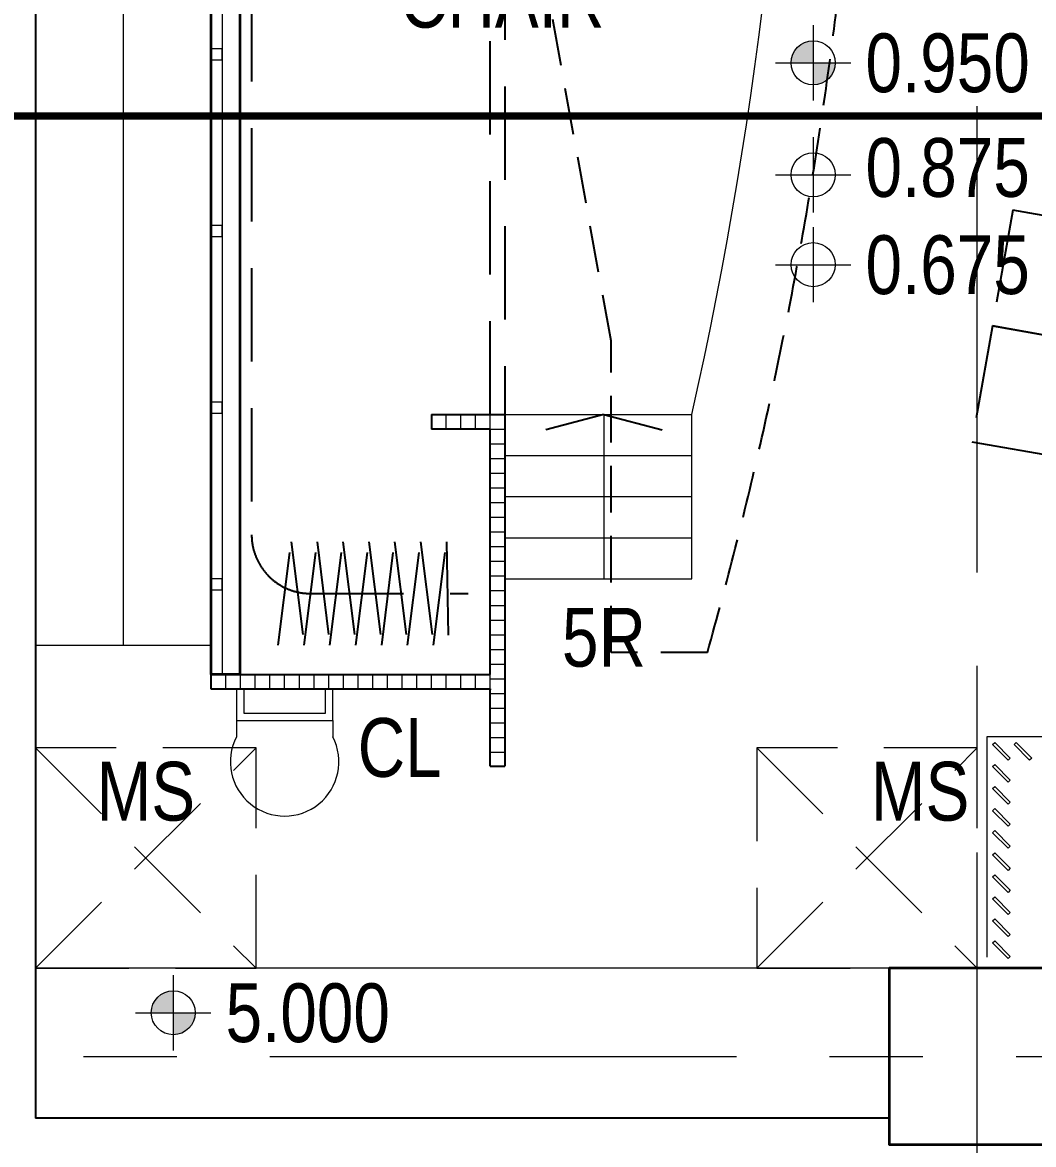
# Model space of a CAD drawing. Header units: millimetres. Extents: x 833576263 to 1668046980, y 817519639 to 1636103653.
# Drawn here: x 833998390 to 834005273, y 818059327 to 818066964 of the extents above; entities that cross this region are included whole.
import ezdxf
from ezdxf.enums import TextEntityAlignment as Align

# ---------------------------------------------------------------- set-up
doc = ezdxf.new("R2010")
doc.units = ezdxf.units.MM
doc.header["$LTSCALE"] = 100
doc.header["$MEASUREMENT"] = 0
for name, pattern in [('R_LINE_SEC$0$CENTER', [50.8, 31.75, -6.35, 6.35, -6.35]), ('R_P_Grid$0$CENTER', [50.8, 31.75, -6.35, 6.35, -6.35]), ('R_P_LG$0$HIDDEN', [9.525, 6.35, -3.175]), ('R_P_LG$0$HIDDEN2', [4.7625, 3.175, -1.5875])]:
    doc.linetypes.add(name, pattern=pattern)
doc.layers.get('Defpoints').update_dxf_attribs({"color": 170})
for name, color, linetype in [('R_LINE_SEC$0$M-REFE', 3, 'Continuous'), ('R_P_LG$0$10-HIDDEN', 7, 'R_P_LG$0$HIDDEN'), ('X-REF', 7, 'Continuous')]:
    doc.layers.add(name, color=color, linetype=linetype)
for name, color, linetype, lineweight in [('R_P_Grid$0$RDA0251', 1, 'R_P_Grid$0$CENTER', 18), ('R_P_LG$0$RDA0321', 7, 'Continuous', 18), ('R_P_LG$0$RDA0322', 1, 'Continuous', 18), ('R_P_LG$0$RDA04011', 4, 'Continuous', 25), ('R_P_LG$0$RDA04031', 3, 'Continuous', 25), ('R_P_LG$0$RDA0621', 7, 'Continuous', 13), ('R_P_LG$0$RDA0624', 7, 'Continuous', 13), ('R_P_LG$0$RDA2141', 6, 'Continuous', 13), ('R_P_LG$0$RDA2202', 3, 'Continuous', 25), ('R_P_LG$0$RDA2203', 11, 'Continuous', 25), ('R_P_LG$0$RDA2301', 7, 'Continuous', 18), ('R_P_LG$0$RDA2401', 1, 'Continuous', 18), ('R_P_LG$0$RDA2461', 7, 'Continuous', 18), ('R_P_LG$0$RDA2804S', 2, 'Continuous', 35), ('R_P_LG$0$RDA4401', 1, 'Continuous', 18), ('R_P_LG$0$RDA7202', 1, 'Continuous', 13), ('R_P_LG$0$RDA8301', 7, 'Continuous', 18)]:
    doc.layers.add(name, color=color, linetype=linetype, lineweight=lineweight)
doc.layers.add('R_P_LG$0$D-MOE-REF', color=7, linetype='R_P_LG$0$HIDDEN2', true_color=0x9f7fff, plot=False)
doc.styles.add('R_P_LG$0$Arial', font='arial.ttf', dxfattribs={"width": 0.8})
doc.styles.add('R_P_LG$0$romans', font='arial.ttf', dxfattribs={"width": 0.8})

# ---------------------------------------------------------------- blocks, each defined once
blk = doc.blocks.new('R_P_Grid')
at = {"layer": 'R_P_Grid$0$RDA0251'}
for p, q in [((834004890, 818027660), (834004890, 818124763.4)), ((833964515, 818059926.7), (834072885.2, 818059926.7))]:
    blk.add_line(p, q, dxfattribs=at)
blk = doc.blocks.new('R_P_LG$0$LMark-FFL-1')
h = blk.add_hatch(color=256)
h.paths.add_polyline_path([(0, 0.75, 0.414214), (-0.75, 0), (0, 0)])
h.paths.add_polyline_path([(0.75, 0), (0, 0), (0, -0.75, 0.414214)])
for p, q in [((0, 1.28), (0, -1.28)), ((-1.28, 0), (1.28, 0))]:
    blk.add_line(p, q)
blk.add_circle((0, 0), 0.75)
at = {"color": 7, "style": 'R_P_LG$0$romans', "width": 0.8}
blk.add_attdef('FFL', (1.03, 1.03), '', height=2, dxfattribs=at)
blk = doc.blocks.new('R_P_LG$0$LMark-SFL-1')
for p, q in [((0, 1.28), (0, -1.28)), ((-1.28, 0), (1.28, 0))]:
    blk.add_line(p, q)
blk.add_circle((0, 0), 0.75)
at = {"color": 7, "style": 'R_P_LG$0$romans', "width": 0.8}
blk.add_attdef('SFL', (1.03, 1.03), '', height=2, dxfattribs=at)
blk = doc.blocks.new('R_P_LG$0$P46A_LADDER_Aluminum_w_Cage - Fixed Ladder With Cage _ Walk-Thru-1722991-R_F _50_300 Mpd_')
at = {"layer": 'R_P_LG$0$RDA2461'}
for p, q in [((834036442.4, 818058226.7), (834036392.4, 818058226.7)), ((834036392.4, 818058226.7), (834036392.4, 818058014)), ((834036442.4, 818058226.7), (834036442.4, 818058064)), ((834036998.7, 818058064), (834036998.7, 818058226.7)), ((834037048.7, 818058226.7), (834036998.7, 818058226.7)), ((834037048.7, 818058014), (834037048.7, 818058226.7)), ((834036392.4, 818058014), (834037048.7, 818058014)), ((834036392.4, 818058014), (834036392.4, 818057901.7)), ((834036442.4, 818058064), (834036998.7, 818058064)), ((834037048.7, 818058014), (834037048.7, 818057901.7))]:
    blk.add_line(p, q, dxfattribs=at)
blk.add_arc((834036720.5, 818057732.1), 369.4, 152.67127, 27.32873, dxfattribs=at)
blk = doc.blocks.new('R_P_LG')
at = {"layer": 'R_P_LG$0$RDA0621'}
h = blk.add_hatch(dxfattribs=at)
h.set_pattern_fill('_USER', color=256, scale=100, double=1, pattern_type=0)
h.set_pattern_definition([(0, (834001575, 818064196.7), (0, 100), []), (90, (834001575, 818064196.7), (-100, 6e-15), [])])
h.paths.add_polyline_path([(834001675.0001, 818064296.7003), (834001175, 818064296.7003), (834001175, 818064196.7003), (834001575.0001, 818064196.7003), (834001575.0001, 818061901.7), (834001675.0001, 818061901.7)])
h = blk.add_hatch(dxfattribs=at)
h.set_pattern_fill('_USER', color=256, scale=100, double=1, pattern_type=0)
h.set_pattern_definition([(0, (834001575, 818062526.7), (0, 100), []), (90, (834001575, 818062526.7), (-100, 6e-15), [])])
h.paths.add_polyline_path([(834001580.0001, 818062426.7), (833999675, 818062426.7), (833999675, 818062526.7), (834001580.0001, 818062526.7)])
at = {"layer": 'R_P_LG$0$RDA0624', "lineweight": 18}
h = blk.add_hatch(dxfattribs=at)
h.set_pattern_fill('DOTS', color=4, scale=90, angle=45, style=0)
h.set_pattern_definition([(45, (0, 0), (-50.513940681, 151.541822043), [0, -142.875])])
edge = h.paths.add_edge_path()
edge.add_arc((834065390, 818020126.7), 13000, 75, 90)
edge.add_line((834065390, 818033126.7), (833989233.5977, 818033126.7))
edge.add_arc((833989233.5977, 818040126.7), 7000, 227.47847394, 269.99999999, ccw=False)
edge.add_line((833984502.5276, 818034967.5358), (833978583.9299, 818040395.0234))
edge.add_arc((833983315, 818045554.1877), 7000, 180, 227.47847394, ccw=False)
edge.add_line((833976315, 818045554.1877), (833976315, 818098726.7))
edge.add_arc((833983314.9761, 818098726.7099), 6999.9761, 115.841715, 180.00008101, ccw=False)
edge.add_line((833980263.7812, 818105026.7), (834002230.1033, 818105026.7))
edge.add_line((834002230.1033, 818105026.7), (834002230.4132, 818116699.7))
edge.add_line((834002230.4132, 818116699.7), (833958315, 818116699.7))
edge.add_line((833958315, 818116699.7), (833958315, 818110699.7))
edge.add_line((833958315, 818110699.7), (833963315, 818110699.7))
edge.add_arc((833963315, 818103699.7), 7000, 0, 90, ccw=False)
edge.add_line((833970315, 818103699.7), (833970315, 818045554.1877))
edge.add_arc((833983315, 818045554.1877), 13000, 180, 227.47847393)
edge.add_line((833974528.727, 818035972.8826), (833980447.3247, 818030545.395))
edge.add_arc((833989233.5977, 818040126.7), 13000, 227.47847393, 270)
edge.add_line((833989233.5977, 818027126.7), (834065245.1822, 818027126.7))
edge.add_arc((834065245.1822, 818019026.7), 8100, 75, 90, ccw=False)
edge.add_line((834067341.6165, 818026850.6992), (834090782.7579, 818020569.6643))
edge.add_arc((834094147.4055, 818033126.7), 13000, 255, 270)
edge.add_line((834094147.4055, 818020126.7), (834118759.2741, 818020126.7))
edge.add_arc((834118759.2741, 818033126.7), 13000, 270, 282.26165437)
edge.add_line((834121520.1679, 818020423.257), (834124956.9903, 818021170.1963))
edge.add_arc((834126677.2395, 818013254.9741), 8100, 20.44433993, 102.26165437, ccw=False)
edge.add_arc((834190761.1764, 818035930.696), 59878.7776, 183.670517332, 199.356395537, ccw=False)
edge.add_line((834131005.2286, 818032097.3284), (834127870.7181, 818029996.4247))
edge.add_line((834127870.7181, 818029996.4247), (834126362.9837, 818029715.8154))
edge.add_arc((834117071.8823, 818047426.7), 20000, 270, 297.68143099, ccw=False)
edge.add_line((834117071.8823, 818027426.7), (834089164.0869, 818027426.7))
edge.add_arc((834089164.0869, 818033426.7), 6000, 255.00000001, 270, ccw=False)
edge.add_line((834087611.1726, 818027631.1451), (834068754.6476, 818032683.7357))
at = {"layer": 'Defpoints', "color": 5, "linetype": 'R_P_LG$0$HIDDEN'}
for points in [[(834004992.7717, 818064898.7491), (834006273.0218, 818064673.0065), (834006411.9403, 818065460.8527), (834005131.6902, 818065686.5953)], [(834004853.8532, 818064110.9029), (834006134.1032, 818063885.1603), (834006273.0218, 818064673.0065), (834004992.7717, 818064898.7491)]]:
    blk.add_lwpolyline(points, close=True, dxfattribs=at)
at = {"layer": 'R_P_LG$0$10-HIDDEN'}
for p, q in [((834001575.0001, 818064296.7003), (834001575.0001, 818077006.6997)), ((834001675.0001, 818077006.6997), (834001675.0001, 818064296.7003))]:
    blk.add_line(p, q, dxfattribs=at)
at = {"layer": 'R_P_LG$0$D-MOE-REF'}
blk.add_lwpolyline([(834003323.1413, 818075006.8272), (834003932.5056, 818074244.7246, -0.099380111), (834003052.8562, 818062676.7003), (834002396.7816, 818062676.7003), (834002396.7816, 818064796.7003), (834000050, 818077724.7785), (833998750, 818079691.7), (833998480, 818079691.7)], format="xyb", dxfattribs=at)
at = {"layer": 'R_P_LG$0$RDA2141'}
for points in [[(834005100.8579, 818061943.1124), (834004994.7918, 818062049.1784), (834005008.934, 818062063.3206), (834005115, 818061957.2546)], [(834005246.4177, 818061943.1124), (834005140.3516, 818062049.1784), (834005154.4938, 818062063.3206), (834005260.5598, 818061957.2546)], [(834005100.8579, 818061793.1124), (834004994.7918, 818061899.1784), (834005008.934, 818061913.3206), (834005115, 818061807.2546)], [(834005100.8579, 818061643.1124), (834004994.7918, 818061749.1784), (834005008.934, 818061763.3206), (834005115, 818061657.2546)], [(834005100.8579, 818061493.1124), (834004994.7918, 818061599.1784), (834005008.934, 818061613.3206), (834005115, 818061507.2546)], [(834005100.8579, 818061343.1124), (834004994.7918, 818061449.1784), (834005008.934, 818061463.3206), (834005115, 818061357.2546)], [(834005100.8579, 818061193.1124), (834004994.7918, 818061299.1784), (834005008.934, 818061313.3206), (834005115, 818061207.2546)], [(834005100.8579, 818061043.1124), (834004994.7918, 818061149.1784), (834005008.934, 818061163.3206), (834005115, 818061057.2546)], [(834005100.8579, 818060893.1124), (834004994.7918, 818060999.1784), (834005008.934, 818061013.3206), (834005115, 818060907.2546)], [(834005100.8579, 818060743.1124), (834004994.7918, 818060849.1784), (834005008.934, 818060863.3206), (834005115, 818060757.2546)], [(834005100.8579, 818060593.1124), (834004994.7918, 818060699.1784), (834005008.934, 818060713.3206), (834005115, 818060607.2546)]]:
    blk.add_lwpolyline(points, close=True, dxfattribs=at)
at = {"layer": 'R_P_LG$0$RDA2202'}
for p in [(833998480, 818080526.7), (834004290, 818059506.7)]:
    blk.add_line(p, (833998480, 818059506.7), dxfattribs=at)
at = {"layer": 'R_P_LG$0$RDA2203'}
for p, q in [((834001175.0001, 818064296.7003), (834001675.0001, 818064296.7003)), ((834001175.0001, 818064296.7003), (834001175.0001, 818064196.7003)), ((834001675.0001, 818064296.7003), (834001675.0001, 818061901.7)), ((834001575.0001, 818064196.7003), (834001175.0001, 818064196.7003)), ((834001575.0001, 818062526.7), (834001575.0001, 818064196.7003)), ((833999675, 818062526.7), (834001575.0001, 818062526.7)), ((833999675, 818062426.7), (833999675, 818062526.7)), ((834001575.0001, 818062426.7), (833999675, 818062426.7)), ((834001575.0001, 818061901.7), (834001575.0001, 818062426.7)), ((834001575.0001, 818061901.7), (834001675.0001, 818061901.7))]:
    blk.add_line(p, q, dxfattribs=at)
at = {"layer": 'R_P_LG$0$RDA2301'}
for p, q in [((834004956.2687, 818062101.7003), (834004956.2687, 818060601.7003)), ((834009727.9918, 818062101.7003), (834004956.2687, 818062101.7003)), ((834004290, 818060526.6997), (833998480, 818060526.6997))]:
    blk.add_line(p, q, dxfattribs=at)
blk.add_arc((833974679.6234, 818070651.6998), 28972.7156, 347.3294774, 12.6705226, dxfattribs=at)
at = {"layer": 'R_P_LG$0$RDA2401'}
for p, q in [((833999077.5, 818062726.7003), (833999077.5, 818076796.7)), ((834001675.0001, 818064296.7003), (834002946.7816, 818064296.7003)), ((834002348.3908, 818064296.7003), (834002348.3908, 818063176.7003)), ((834002946.7816, 818063176.7003), (834002946.7816, 818064296.7003)), ((834001675.0001, 818064016.7003), (834002946.7816, 818064016.7003)), ((834001675.0001, 818063736.7003), (834002946.7816, 818063736.7003)), ((834001675.0001, 818063456.7003), (834002946.7816, 818063456.7003)), ((834001675.0001, 818063176.7003), (834002946.7816, 818063176.7003)), ((833998480, 818062726.7), (833999675, 818062726.7))]:
    blk.add_line(p, q, dxfattribs=at)
at = {"layer": 'R_P_LG$0$RDA2401', "color": 3, "lineweight": 25}
for q in [(834001952.3612, 818064190.5845), (834002744.4204, 818064190.5845)]:
    blk.add_line((834002348.3908, 818064296.7003), q, dxfattribs=at)
at = {"layer": 'R_P_LG$0$RDA2804S'}
blk.add_lwpolyline([(834005490, 818060526.7), (834004290, 818060526.7), (834004290, 818059326.7), (834005490, 818059326.7)], close=True, dxfattribs=at)
at = {"layer": 'R_P_LG$0$RDA4401'}
blk.add_line((833999750, 818077651.6622), (833999750, 818062526.7), dxfattribs=at)
at = {"layer": 'R_P_LG$0$RDA4401', "color": 3, "lineweight": 35}
blk.add_lwpolyline([(833999675, 818077651.6622), (833999870, 818077651.6622), (833999870, 818062526.6624), (833999675, 818062526.7)], close=True, dxfattribs=at)
at = {"layer": 'R_P_LG$0$RDA4401'}
for points in [[(833999675, 818066709.488), (833999750, 818066709.488), (833999750, 818066784.488), (833999675, 818066784.488)], [(833999675, 818065506.8795), (833999750, 818065506.8795), (833999750, 818065581.8795), (833999675, 818065581.8795)], [(833999675, 818064304.2709), (833999750, 818064304.2709), (833999750, 818064379.2709), (833999675, 818064379.2709)], [(833999675, 818063101.6624), (833999750, 818063101.6624), (833999750, 818063176.6624), (833999675, 818063176.6624)]]:
    blk.add_lwpolyline(points, close=True, dxfattribs=at)
at = {"layer": 'R_P_LG$0$RDA7202', "color": 4, "linetype": 'R_P_LG$0$HIDDEN', "lineweight": 25}
for p, q in [((833999950, 818077674.7785), (833999950, 818063477.6606)), ((834000131.1288, 818062726.7), (834000219.208, 818063428.6211)), ((834000219.208, 818063428.6211), (834000307.2872, 818062726.7)), ((834000307.2872, 818062726.7), (834000395.3664, 818063428.6211)), ((834000395.3664, 818063428.6211), (834000483.4456, 818062726.7)), ((834000483.4456, 818062726.7), (834000571.5248, 818063428.6211)), ((834000571.5248, 818063428.6211), (834000659.604, 818062726.7)), ((834000659.604, 818062726.7), (834000747.6832, 818063428.6211)), ((834000747.6832, 818063428.6211), (834000835.7624, 818062726.7)), ((834000835.7624, 818062726.7), (834000923.8416, 818063428.6211)), ((834000923.8416, 818063428.6211), (834001011.9208, 818062726.7)), ((834001011.9208, 818062726.7), (834001100, 818063428.6211)), ((834001100, 818063428.6211), (834001188.0792, 818062726.7)), ((834001188.0792, 818062726.7), (834001276.1584, 818063428.6211)), ((834001276.1584, 818063428.6211), (834001289.2376, 818062726.7)), ((834000350, 818063077.6606), (834001425.0001, 818063077.6606))]:
    blk.add_line(p, q, dxfattribs=at)
blk.add_arc((834000350, 818063477.6606), 400, 180, 270, dxfattribs=at)
at = {"layer": 'R_P_LG$0$RDA8301', "linetype": 'R_P_LG$0$HIDDEN'}
for p, q in [((833998480, 818060526.6994), (833999980, 818062026.6994)), ((833998480, 818062026.6994), (833999980, 818060526.6994)), ((834003390, 818060526.6994), (834004890, 818062026.6994)), ((834003390, 818062026.6994), (834004890, 818060526.6994))]:
    blk.add_line(p, q, dxfattribs=at)
for points in [[(833998480, 818060526.6994), (833999980, 818060526.6994), (833999980, 818062026.6994), (833998480, 818062026.6994)], [(834003390, 818060526.6994), (834004890, 818060526.6994), (834004890, 818062026.6994), (834003390, 818062026.6994)]]:
    blk.add_lwpolyline(points, close=True, dxfattribs=at)
at = {"layer": 'R_P_LG$0$RDA0321'}
ref = blk.add_blockref('R_P_LG$0$LMark-SFL-1', (834003773, 818065927.6112, 0), dxfattribs=dict(at, xscale=200, yscale=200, zscale=200))
ref.add_attrib('SFL', '0.875 (WEARING SLAB)', dxfattribs={"layer": '0', "color": 7, "height": 400, "style": 'R_P_LG$0$romans', "width": 0.8}).set_placement((834006600.8401, 818065927.6112), align=Align.MIDDLE)
ref = blk.add_blockref('R_P_LG$0$LMark-SFL-1', (834003773.0601, 818065315.6112, 0), dxfattribs=dict(at, xscale=200, yscale=200, zscale=200))
ref.add_attrib('SFL', '0.675', dxfattribs={"layer": '0', "color": 7, "height": 400, "style": 'R_P_LG$0$romans', "width": 0.8}).set_placement((834004688.4052, 818065315.6112), align=Align.MIDDLE)
at = {"layer": 'R_P_LG$0$RDA0322'}
ref = blk.add_blockref('R_P_LG$0$LMark-FFL-1', (834003772.9399, 818066689.6112), dxfattribs=dict(at, xscale=200, yscale=200, zscale=200))
ref.add_attrib('FFL', '0.950', dxfattribs={"layer": '0', "color": 7, "height": 400, "rotation": 0.00000095, "style": 'R_P_LG$0$romans', "width": 0.8}).set_placement((834004688.2616, 818066689.5877), align=Align.MIDDLE)
ref = blk.add_blockref('R_P_LG$0$LMark-FFL-1', (833999416.7992, 818060224.0235), dxfattribs=dict(at, xscale=200, yscale=200, zscale=200))
ref.add_attrib('FFL', '5.000', dxfattribs={"layer": '0', "color": 7, "height": 400, "rotation": 0.00000095, "style": 'R_P_LG$0$romans', "width": 0.8}).set_placement((834000332.1209, 818060224), align=Align.MIDDLE)
at = {"layer": 'R_P_LG$0$RDA2461'}
blk.add_blockref('R_P_LG$0$P46A_LADDER_Aluminum_w_Cage - Fixed Ladder With Cage _ Walk-Thru-1722991-R_F _50_300 Mpd_', (-36545.5333, 4200), dxfattribs=at)
at = {"layer": 'R_P_LG$0$RDA04011', "style": 'R_P_LG$0$Arial', "width": 0.8}
blk.add_text('CL', height=400, dxfattribs=at).set_placement((834000672.3958, 818061829.5204))
at = {"layer": 'R_P_LG$0$RDA04031', "color": 4, "insert": (834000960.5585, 818067929.1549), "char_height": 400, "width": 2941.168984, "attachment_point": 1, "line_spacing_factor": 0.9, "style": 'R_P_LG$0$Arial'}
blk.add_mtext('REMOVABLE CHAIR', dxfattribs=at)
at = {"layer": 'R_P_LG$0$RDA4401', "style": 'R_P_LG$0$romans', "width": 0.8}
blk.add_text('5R', height=400, dxfattribs=at).set_placement((834002348.3908, 818062776.7003), align=Align.MIDDLE)
at = {"layer": 'R_P_LG$0$RDA8301', "style": 'R_P_LG$0$romans', "width": 0.8}
for p in [(833999230, 818061732.0051), (834004500.8294, 818061732.0051)]:
    blk.add_text('MS', height=400, rotation=0.00002732, dxfattribs=at).set_placement(p, align=Align.MIDDLE)
blk = doc.blocks.new('R_LINE_SEC')
at = {"layer": 'R_LINE_SEC$0$M-REFE', "linetype": 'R_LINE_SEC$0$CENTER', "const_width": 50}
blk.add_lwpolyline([(834010161.9, 818066326.7), (833996680.3, 818066326.7)], dxfattribs=at)

msp = doc.modelspace()

# ---------------------------------------------------------------- block references
at = {"layer": 'X-REF'}
for name in ['R_P_LG', 'R_P_Grid', 'R_LINE_SEC']:
    msp.add_blockref(name, (0, 0), dxfattribs=at)

doc.saveas('drawing.dxf')
